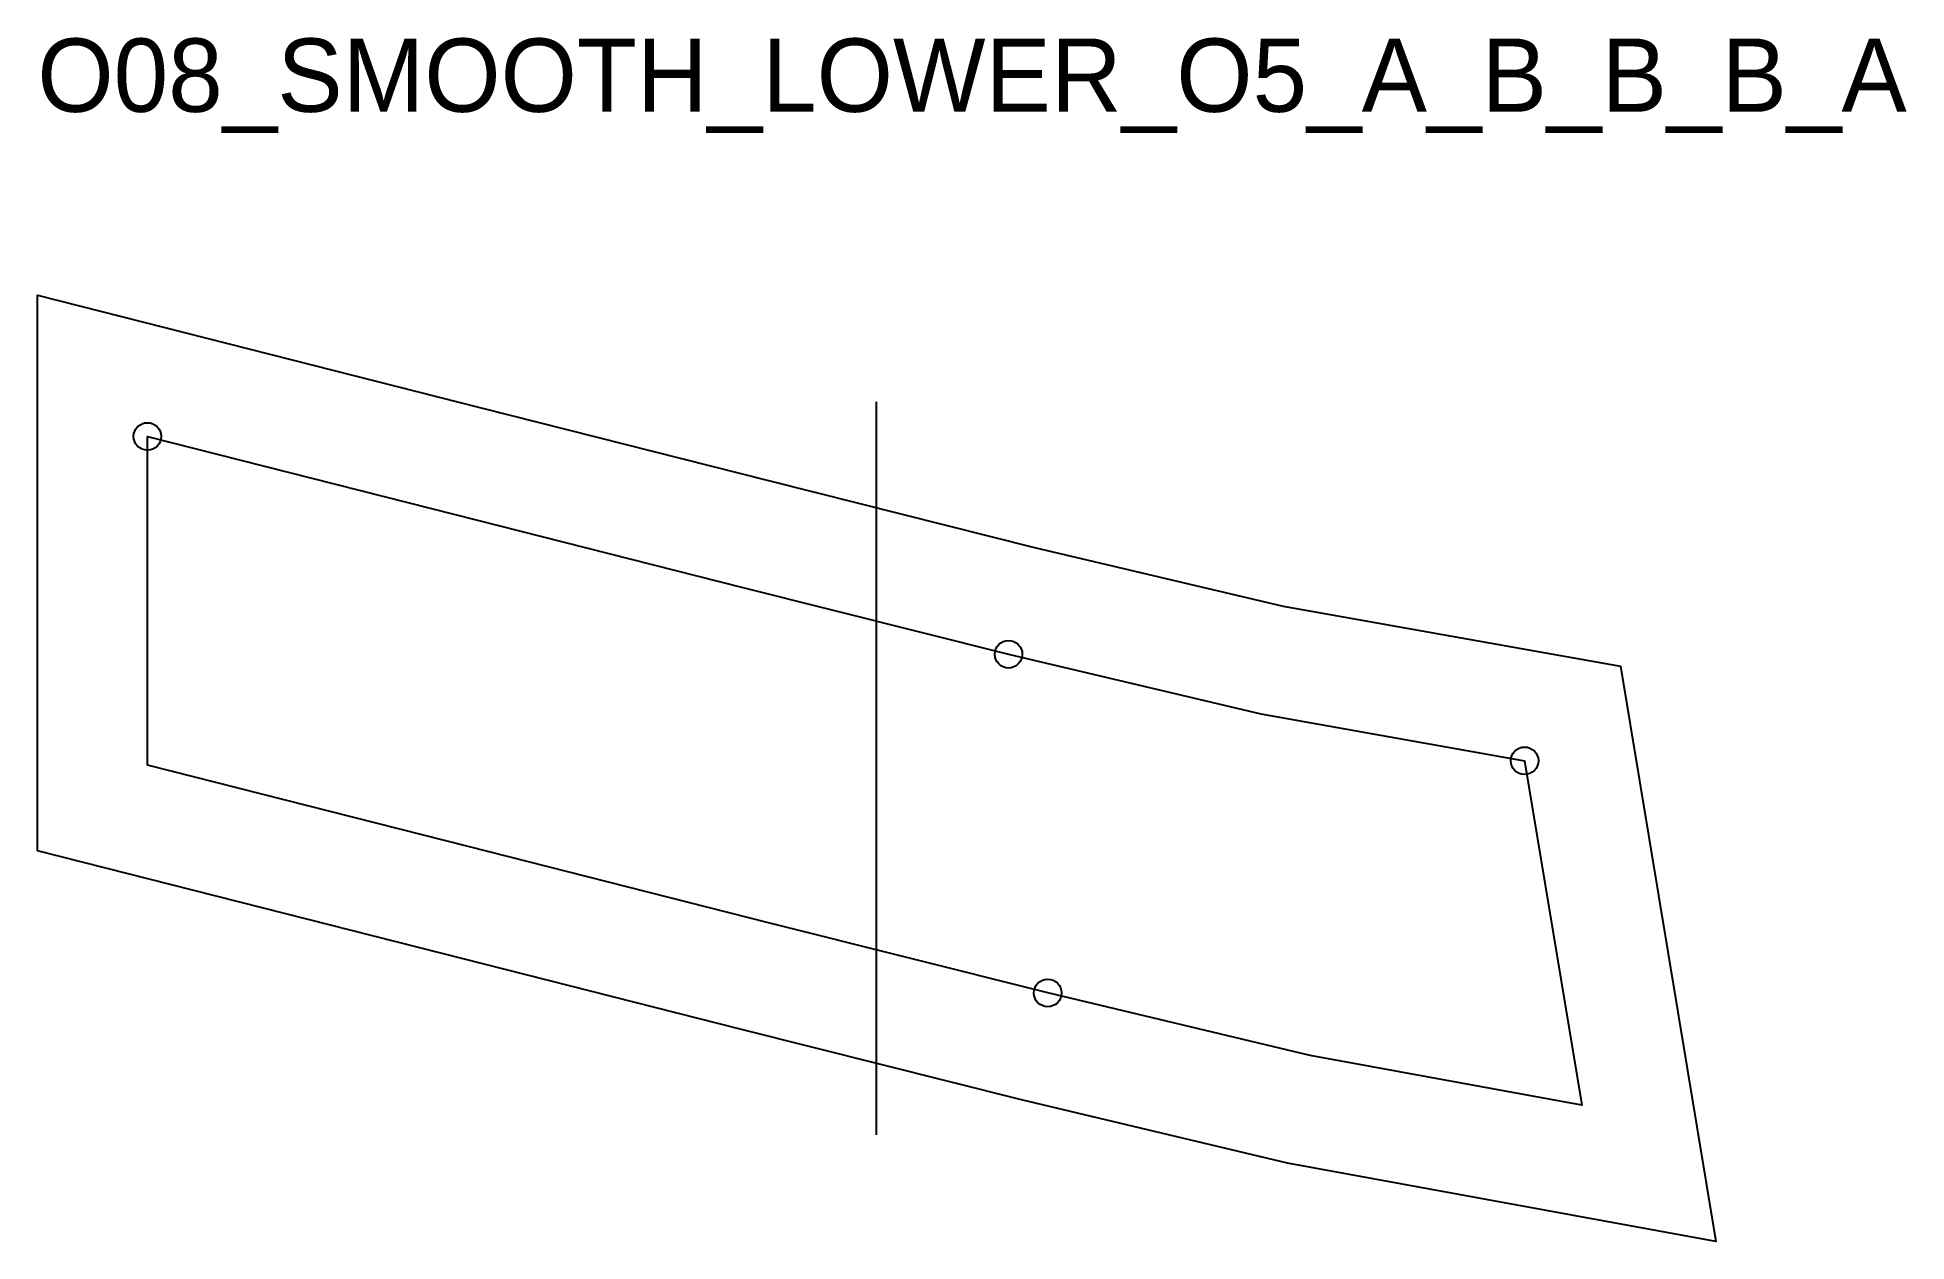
# Model space of a CAD drawing. Header units: millimetres. Extents: x -12 to 192, y -52 to 79.
import ezdxf

# ---------------------------------------------------------------- set-up
doc = ezdxf.new("R2010")
doc.units = ezdxf.units.MM
for name, color, linetype in [('CUT', 1, 'Continuous'), ('GRAIN', 3, 'Continuous'), ('ID', 7, 'Continuous'), ('NOTCH', 2, 'Continuous'), ('SEAM', 5, 'Continuous')]:
    doc.layers.add(name, color=color, linetype=linetype)

msp = doc.modelspace()

# ---------------------------------------------------------------- linework, layer by layer
at = {"layer": 'CUT'}
msp.add_lwpolyline([(-12, -9.33), (-12, 51.3), (36.4, 39.01), (67.75, 31.06), (96.79, 23.77), (123.9, 17.36), (160.71, 10.82), (171.11, -51.98), (124.39, -43.42), (95.36, -36.51), (64.83, -28.83), (32.03, -20.51), (-12, -9.33)], close=True, dxfattribs=at)
at = {"layer": 'GRAIN'}
msp.add_line((79.55, -40.34), (79.55, 39.66), dxfattribs=at)
at = {"layer": 'NOTCH'}
for centre in [(0, 35.88), (93.95, 12.11), (150.25, 0.49), (98.22, -24.85)]:
    msp.add_circle(centre, 1.5, dxfattribs=at)
at = {"layer": 'SEAM'}
msp.add_lwpolyline([(0, 0), (0, 35.88), (33.45, 27.38), (64.81, 19.43), (93.95, 12.11), (121.47, 5.61), (150.25, 0.49), (156.48, -37.1), (126.86, -31.67), (98.22, -24.85), (67.77, -17.2), (34.98, -8.88)], close=True, dxfattribs=at)

# ---------------------------------------------------------------- texts
at = {"layer": 'ID'}
msp.add_text('O08_SMOOTH_LOWER_O5_A_B_B_B_A', height=8, dxfattribs=at).set_placement((-12, 71.3))

doc.saveas('drawing.dxf')
